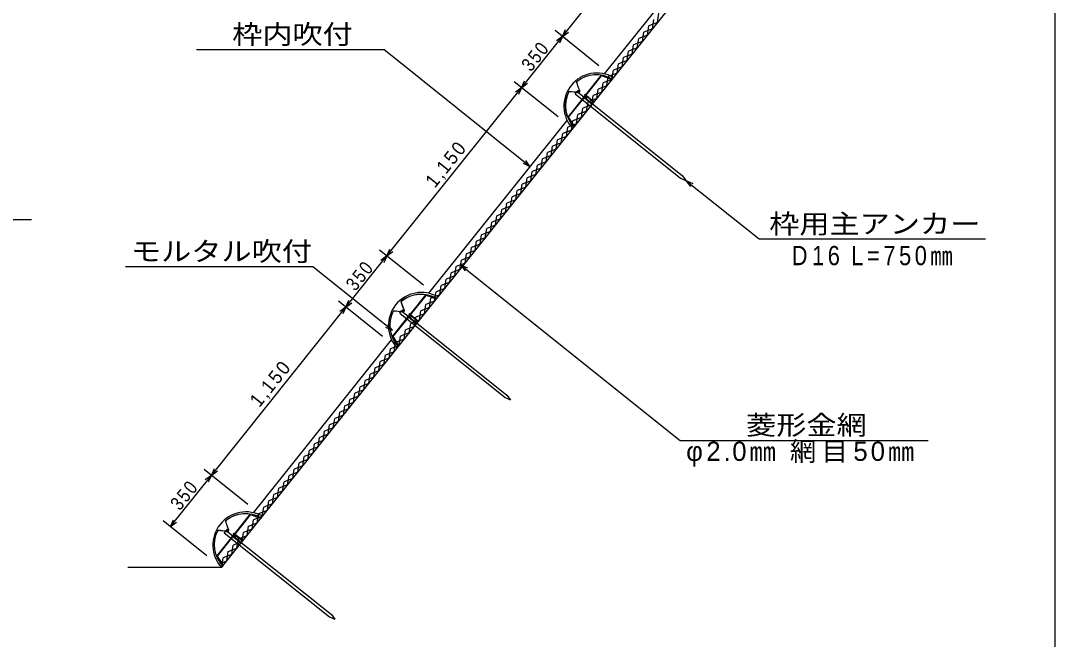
# Model space of a CAD drawing. Units: millimetres at full size, sheet at 1:20; details may follow other scales. Extents: x -7610 to 7610, y -5340 to 5340.
# Drawn here: x 2087 to 7610, y -1000 to 2302 of the extents above; entities that cross this region are included whole.
import ezdxf
from ezdxf.enums import TextEntityAlignment as Align

# ---------------------------------------------------------------- set-up
doc = ezdxf.new("R2010")
doc.units = ezdxf.units.MM
doc.header["$LTSCALE"] = 20
for name, color, linetype in [('0-7_名称', 7, 'Continuous'), ('1-0_法面', 3, 'Continuous'), ('1-1_法枠', 5, 'Continuous'), ('1-3_鉄筋', 2, 'Continuous'), ('1-4_菱形金網', 4, 'Continuous'), ('1-6_主アンカー', 2, 'Continuous'), ('1-7_寸法', 7, 'Continuous'), ('1-8_名称', 7, 'Continuous'), ('3-0', 2, 'Continuous')]:
    doc.layers.add(name, color=color, linetype=linetype)
doc.layers.add('1-2_ｅフレーム', color=1, linetype='Continuous', lineweight=18)
doc.layers.add('1-5_鉄筋受', color=3, linetype='Continuous', lineweight=18)
doc.styles.add('HGPｺﾞｼｯｸE', font='')
doc.styles.get('HGPｺﾞｼｯｸE').set_extended_font_data('HGPｺﾞｼｯｸE')

msp = doc.modelspace()

# ---------------------------------------------------------------- linework, layer by layer
at = {"layer": '0-7_名称'}
msp.add_line((819.35, 1241.69), (2144.35, 1241.69), dxfattribs=at)
at = {"layer": '1-0_法面'}
for p, q in [((3159.51, -616.37), (6282.98, 3287.97)), ((5203.46, 2018.61), (5941.32, 2940.93)), ((4266.42, 847.31), (5004.28, 1769.63)), ((3329.38, -324), (4067.23, 598.33)), ((3159.51, -616.37), (2659.51, -616.37))]:
    msp.add_line(p, q, dxfattribs=at)
at = {"layer": '1-1_法枠'}
for centre in [(5164.06, 1845.97), (4227.02, 674.66), (3289.98, -496.64)]:
    msp.add_arc(centre, 177.08, 60.13741, 222.54259, dxfattribs=at)
at = {"layer": '1-2_ｅフレーム'}
for p, q in [((5246.02, 1991.76), (5244.57, 1989.95)), ((5039.85, 1734.05), (5041.3, 1735.86)), ((4308.98, 820.46), (4307.53, 818.64)), ((4102.81, 562.74), (4104.26, 564.56)), ((3371.94, -350.85), (3370.49, -352.66)), ((3165.77, -608.56), (3167.22, -606.74))]:
    msp.add_line(p, q, dxfattribs=at)
for centre, radius, start, end in [((5160.79, 1849.62), 165.74, 59.05283, 129.33034), ((5160.79, 1849.65), 163.41, 59.15679, 128.77574), ((5058.91, 1973.94), 5, 129.1667, 197.50855), ((5309.56, 2042.09), 264.74, 195.25451, 204.93687), ((5067.23, 1971.41), 10.42, 147.3134, 178.80341), ((5293.42, 2035.76), 245.15, 195.166, 205.14963), ((5159.82, 1848.4), 165.74, 153.34966, 223.62717), ((5159.79, 1848.39), 163.41, 153.90426, 223.52321), ((5016.17, 1920.51), 5, 85.17145, 153.5133), ((5017.54, 1918.08), 5, 85.17163, 154.07155), ((5004.7, 1661.02), 264.74, 77.74313, 87.42549), ((5007.32, 1678.15), 245.15, 77.53037, 87.514), ((5062.97, 1926.84), 9.71, 253.80676, 28.87324), ((5062.97, 1926.84), 7.41, 253.80676, 28.87324), ((4223.75, 678.31), 165.74, 59.05283, 129.33034), ((4223.75, 678.34), 163.41, 59.15679, 128.77574), ((4121.87, 802.64), 5, 129.1667, 197.50855), ((4372.51, 870.79), 264.74, 195.25451, 204.93687), ((4130.19, 800.11), 10.42, 147.3134, 178.80341), ((4356.38, 864.46), 245.15, 195.166, 205.14963), ((4222.78, 677.1), 165.74, 153.34966, 223.62717), ((4222.75, 677.09), 163.41, 153.90426, 223.52321), ((4079.12, 749.21), 5, 85.17145, 153.5133), ((4080.49, 746.78), 5, 85.17163, 154.07155), ((4067.65, 489.71), 264.74, 77.74313, 87.42549), ((4070.28, 506.85), 245.15, 77.53037, 87.514), ((4125.92, 755.54), 9.71, 253.80676, 28.87324), ((4125.92, 755.54), 7.41, 253.80676, 28.87324), ((3286.71, -492.99), 165.74, 59.05283, 129.33034), ((3286.71, -492.96), 163.41, 59.15679, 128.77574), ((3184.83, -368.67), 5, 129.1667, 197.50855), ((3435.47, -300.52), 264.74, 195.25451, 204.93687), ((3193.14, -371.19), 10.42, 147.3134, 178.80341), ((3419.33, -306.84), 245.15, 195.166, 205.14963), ((3285.73, -494.21), 165.74, 153.34966, 223.62717), ((3285.71, -494.21), 163.41, 153.90426, 223.52321), ((3142.08, -422.1), 5, 85.17145, 153.5133), ((3143.45, -424.52), 5, 85.17163, 154.07155), ((3130.61, -681.59), 264.74, 77.74313, 87.42549), ((3133.24, -664.46), 245.15, 77.53037, 87.514), ((3188.88, -415.76), 9.71, 253.80676, 28.87324), ((3188.88, -415.76), 7.41, 253.80676, 28.87324)]:
    msp.add_arc(centre, radius, start, end, dxfattribs=at)
at = {"layer": '1-3_鉄筋'}
for p, q in [((5061.64, 1921.5), (5060.87, 1928.41)), ((5061.64, 1921.5), (5060.87, 1928.41)), ((5063.77, 1920.47), (5062.72, 1929.89)), ((5063.77, 1920.47), (5062.72, 1929.89)), ((5065.78, 1920.45), (5064.68, 1930.35)), ((5065.78, 1920.45), (5064.68, 1930.35)), ((5067.7, 1921.26), (5066.74, 1929.98)), ((5067.7, 1921.26), (5066.74, 1929.98)), ((5069.47, 1923.49), (5068.95, 1928.19)), ((5069.47, 1923.49), (5068.95, 1928.19)), ((5099.03, 1892.86), (5098.87, 1894.28)), ((5101.39, 1889.78), (5100.49, 1897.81)), ((5103.47, 1889.14), (5102.39, 1898.89)), ((5105.46, 1889.38), (5104.38, 1899.09)), ((5107.34, 1890.52), (5106.47, 1898.39)), ((4124.6, 750.2), (4123.83, 757.11)), ((4124.6, 750.2), (4123.83, 757.11)), ((4126.72, 749.16), (4125.68, 758.59)), ((4126.72, 749.16), (4125.68, 758.59)), ((4128.74, 749.14), (4127.64, 759.05)), ((4128.74, 749.14), (4127.64, 759.05)), ((4130.66, 749.96), (4129.69, 758.67)), ((4130.66, 749.96), (4129.69, 758.67)), ((4132.43, 752.19), (4131.9, 756.89)), ((4132.43, 752.19), (4131.9, 756.89)), ((4161.99, 721.56), (4161.83, 722.98)), ((4164.34, 718.48), (4163.45, 726.5)), ((4166.43, 717.83), (4165.34, 727.59)), ((4168.41, 718.07), (4167.33, 727.79)), ((4170.3, 719.22), (4169.42, 727.09)), ((3187.55, -421.1), (3186.79, -414.19)), ((3187.55, -421.1), (3186.79, -414.19)), ((3189.68, -422.14), (3188.64, -412.72)), ((3189.68, -422.14), (3188.64, -412.72)), ((3191.7, -422.16), (3190.6, -412.25)), ((3191.7, -422.16), (3190.6, -412.25)), ((3193.62, -421.34), (3192.65, -412.63)), ((3193.62, -421.34), (3192.65, -412.63)), ((3195.38, -419.11), (3194.86, -414.42)), ((3195.38, -419.11), (3194.86, -414.42)), ((3224.95, -449.74), (3224.79, -448.32)), ((3227.3, -452.83), (3226.41, -444.8)), ((3229.38, -453.47), (3228.3, -443.71)), ((3231.37, -453.23), (3230.29, -443.51)), ((3233.26, -452.09), (3232.38, -444.21))]:
    msp.add_line(p, q, dxfattribs=at)
for centre in [(5064.83, 1925.35), (5103.87, 1894.12), (4127.78, 754.05), (4166.83, 722.82), (3190.74, -417.25), (3229.79, -448.49)]:
    msp.add_circle(centre, 5, dxfattribs=at)
at = {"layer": '1-4_菱形金網'}
for p, q in [((5486.92, 2292.9), (5494.45, 2342.33)), ((5432.82, 2225.27), (5440.35, 2274.7)), ((5486.92, 2292.9), (5440.35, 2274.7)), ((5459.87, 2259.08), (5467.4, 2308.51)), ((5432.82, 2225.27), (5386.25, 2207.08)), ((5405.77, 2191.46), (5413.3, 2240.89)), ((5459.87, 2259.08), (5413.3, 2240.89)), ((5378.72, 2157.65), (5332.15, 2139.45)), ((5351.67, 2123.83), (5359.2, 2173.26)), ((5405.77, 2191.46), (5359.2, 2173.26)), ((5378.72, 2157.65), (5386.25, 2207.08)), ((5297.57, 2056.21), (5305.1, 2105.64)), ((5351.68, 2123.83), (5305.1, 2105.64)), ((5324.62, 2090.02), (5332.15, 2139.45)), ((5297.58, 2056.21), (5251, 2038.01)), ((5270.52, 2022.4), (5278.05, 2071.83)), ((5324.63, 2090.02), (5278.05, 2071.83)), ((5243.48, 1988.58), (5196.9, 1970.39)), ((5216.43, 1954.77), (5223.95, 2004.2)), ((5270.53, 2022.4), (5223.95, 2004.2)), ((5243.48, 1988.58), (5251, 2038.01)), ((5162.33, 1887.15), (5169.85, 1936.58)), ((5216.43, 1954.77), (5169.85, 1936.58)), ((5189.38, 1920.96), (5196.9, 1970.39)), ((5162.33, 1887.15), (5115.75, 1868.95)), ((5135.28, 1853.33), (5142.8, 1902.76)), ((5189.38, 1920.96), (5142.8, 1902.76)), ((5081.18, 1785.71), (5088.7, 1835.14)), ((5135.28, 1853.34), (5088.7, 1835.14)), ((5108.23, 1819.52), (5115.75, 1868.95)), ((5027.08, 1718.09), (5034.6, 1767.52)), ((5081.18, 1785.71), (5034.6, 1767.52)), ((5054.13, 1751.9), (5061.65, 1801.33)), ((5108.23, 1819.52), (5061.65, 1801.33)), ((5027.08, 1718.09), (4980.5, 1699.89)), ((5000.03, 1684.27), (5007.55, 1733.7)), ((5054.13, 1751.9), (5007.55, 1733.7)), ((4945.93, 1616.65), (4953.45, 1666.08)), ((5000.03, 1684.27), (4953.45, 1666.08)), ((4972.98, 1650.46), (4980.5, 1699.89)), ((4945.93, 1616.65), (4899.35, 1598.45)), ((4918.88, 1582.84), (4926.4, 1632.27)), ((4972.98, 1650.46), (4926.4, 1632.27)), ((4891.83, 1549.02), (4845.25, 1530.83)), ((4864.78, 1515.21), (4872.3, 1564.64)), ((4918.88, 1582.84), (4872.3, 1564.64)), ((4891.83, 1549.02), (4899.35, 1598.45)), ((4810.68, 1447.59), (4818.2, 1497.02)), ((4864.78, 1515.21), (4818.2, 1497.02)), ((4837.73, 1481.4), (4845.25, 1530.83)), ((4810.68, 1447.59), (4764.1, 1429.39)), ((4783.63, 1413.77), (4791.15, 1463.2)), ((4837.73, 1481.4), (4791.15, 1463.2)), ((4729.53, 1346.15), (4737.05, 1395.58)), ((4783.63, 1413.77), (4737.05, 1395.58)), ((4756.58, 1379.96), (4764.1, 1429.39)), ((4675.43, 1278.52), (4682.96, 1327.95)), ((4729.53, 1346.15), (4682.95, 1327.95)), ((4702.48, 1312.34), (4710, 1361.77)), ((4756.58, 1379.96), (4710, 1361.77)), ((4675.43, 1278.52), (4628.85, 1260.33)), ((4648.38, 1244.71), (4655.91, 1294.14)), ((4702.48, 1312.34), (4655.9, 1294.14)), ((4594.28, 1177.09), (4601.81, 1226.52)), ((4648.38, 1244.71), (4601.8, 1226.52)), ((4621.33, 1210.9), (4628.86, 1260.33)), ((4594.28, 1177.09), (4547.71, 1158.89)), ((4567.23, 1143.27), (4574.76, 1192.7)), ((4621.33, 1210.9), (4574.76, 1192.7)), ((4540.18, 1109.46), (4493.61, 1091.27)), ((4513.13, 1075.65), (4520.66, 1125.08)), ((4567.23, 1143.27), (4520.66, 1125.08)), ((4540.18, 1109.46), (4547.71, 1158.89)), ((4459.03, 1008.02), (4466.56, 1057.45)), ((4513.13, 1075.65), (4466.56, 1057.45)), ((4486.08, 1041.84), (4493.61, 1091.27)), ((4459.03, 1008.02), (4412.46, 989.83)), ((4431.98, 974.21), (4439.51, 1023.64)), ((4486.08, 1041.84), (4439.51, 1023.64)), ((4404.93, 940.4), (4358.36, 922.2)), ((4377.88, 906.59), (4385.41, 956.02)), ((4431.98, 974.21), (4385.41, 956.02)), ((4404.93, 940.4), (4412.46, 989.83)), ((4323.78, 838.96), (4331.31, 888.39)), ((4377.88, 906.59), (4331.31, 888.39)), ((4350.83, 872.77), (4358.36, 922.2)), ((4323.78, 838.96), (4277.21, 820.77)), ((4296.73, 805.15), (4304.26, 854.58)), ((4350.83, 872.78), (4304.26, 854.58)), ((4242.63, 737.53), (4250.16, 786.96)), ((4296.73, 805.15), (4250.16, 786.96)), ((4269.68, 771.34), (4277.21, 820.77)), ((4188.53, 669.9), (4196.06, 719.33)), ((4242.63, 737.53), (4196.06, 719.33)), ((4215.58, 703.71), (4223.11, 753.14)), ((4269.68, 771.34), (4223.11, 753.14)), ((4188.53, 669.9), (4141.96, 651.71)), ((4161.48, 636.09), (4169.01, 685.52)), ((4215.58, 703.71), (4169.01, 685.52)), ((4107.38, 568.46), (4114.91, 617.89)), ((4161.48, 636.09), (4114.91, 617.89)), ((4134.43, 602.28), (4141.96, 651.71)), ((4107.38, 568.46), (4060.81, 550.27)), ((4080.33, 534.65), (4087.86, 584.08)), ((4134.43, 602.28), (4087.86, 584.08)), ((4053.28, 500.84), (4006.71, 482.64)), ((4026.23, 467.03), (4033.76, 516.46)), ((4080.33, 534.65), (4033.76, 516.46)), ((4053.28, 500.84), (4060.81, 550.27)), ((3972.13, 399.4), (3979.66, 448.83)), ((4026.23, 467.03), (3979.66, 448.83)), ((3999.18, 433.21), (4006.71, 482.64)), ((3972.13, 399.4), (3925.56, 381.21)), ((3945.08, 365.59), (3952.61, 415.02)), ((3999.18, 433.21), (3952.61, 415.02)), ((3918.03, 331.78), (3871.46, 313.58)), ((3890.98, 297.96), (3898.51, 347.39)), ((3945.08, 365.59), (3898.51, 347.39)), ((3918.03, 331.78), (3925.56, 381.21)), ((3836.88, 230.34), (3844.41, 279.77)), ((3890.98, 297.96), (3844.41, 279.77)), ((3863.93, 264.15), (3871.46, 313.58)), ((3836.88, 230.34), (3790.31, 212.14)), ((3809.83, 196.53), (3817.36, 245.96)), ((3863.93, 264.15), (3817.36, 245.96)), ((3755.73, 128.9), (3763.26, 178.33)), ((3809.83, 196.53), (3763.26, 178.33)), ((3782.78, 162.71), (3790.31, 212.14)), ((3701.63, 61.28), (3709.16, 110.71)), ((3755.73, 128.9), (3709.16, 110.71)), ((3728.68, 95.09), (3736.21, 144.52)), ((3782.78, 162.71), (3736.21, 144.52)), ((3701.63, 61.28), (3655.06, 43.08)), ((3674.58, 27.46), (3682.11, 76.89)), ((3728.68, 95.09), (3682.11, 76.89)), ((3620.48, -40.16), (3628.01, 9.27)), ((3674.58, 27.46), (3628.01, 9.27)), ((3647.53, -6.35), (3655.06, 43.08)), ((3620.48, -40.16), (3573.91, -58.36)), ((3593.43, -73.97), (3600.96, -24.54)), ((3647.53, -6.35), (3600.96, -24.54)), ((3566.38, -107.78), (3519.81, -125.98)), ((3539.33, -141.6), (3546.86, -92.17)), ((3593.43, -73.97), (3546.86, -92.17)), ((3566.38, -107.79), (3573.91, -58.36)), ((3485.23, -209.22), (3492.76, -159.79)), ((3539.33, -141.6), (3492.76, -159.79)), ((3512.28, -175.41), (3519.81, -125.98)), ((3485.23, -209.22), (3438.66, -227.42)), ((3458.18, -243.03), (3465.71, -193.6)), ((3512.28, -175.41), (3465.71, -193.6)), ((3404.08, -310.66), (3411.61, -261.23)), ((3458.18, -243.03), (3411.61, -261.23)), ((3431.13, -276.85), (3438.66, -227.42)), ((3377.03, -344.47), (3384.56, -295.04)), ((3431.13, -276.85), (3384.56, -295.04)), ((3322.93, -412.1), (3330.46, -362.67)), ((3377.03, -344.47), (3330.46, -362.67)), ((3268.83, -479.72), (3276.36, -430.29)), ((3322.93, -412.1), (3276.36, -430.29)), ((3268.83, -479.72), (3222.26, -497.92)), ((3214.73, -547.35), (3168.16, -565.54)), ((3214.73, -547.35), (3222.26, -497.92)), ((3144.73, -597.94), (3187.68, -581.16)), ((3160.63, -614.97), (3168.16, -565.54))]:
    msp.add_line(p, q, dxfattribs=at)
for points in [[(3349.98, -378.28), (3357.51, -328.85), (3404.08, -310.66)], [(3295.88, -445.91), (3303.41, -396.48), (3349.98, -378.28)], [(3241.78, -513.53), (3249.31, -464.1), (3295.88, -445.91)], [(3187.68, -581.16), (3195.21, -531.73), (3241.78, -513.53)]]:
    msp.add_lwpolyline(points, dxfattribs=at)
at = {"layer": '1-5_鉄筋受'}
for p, q in [((5186.56, 2011.94), (5102.44, 1906.79)), ((5243.46, 1990.51), (5186.56, 2011.94)), ((5242.04, 1986.78), (5243.46, 1990.51)), ((5007.07, 1787.58), (5091.2, 1892.73)), ((5012.01, 1787.35), (5094.32, 1890.23)), ((5087.29, 1895.86), (5089.79, 1898.98)), ((5137.3, 1855.85), (5087.29, 1895.86)), ((5139.8, 1858.98), (5089.79, 1898.98)), ((5093.7, 1895.86), (5099.94, 1903.66)), ((5098.54, 1909.91), (5096.04, 1906.79)), ((5146.04, 1866.78), (5096.04, 1906.79)), ((5096.82, 1893.36), (5103.07, 1901.17)), ((5148.54, 1869.91), (5098.54, 1909.91)), ((5137.3, 1855.85), (5139.8, 1858.98)), ((5146.04, 1866.78), (5148.54, 1869.91)), ((5040.47, 1736.78), (5007.07, 1787.58)), ((5043.8, 1738.99), (5012.01, 1787.35)), ((5043.8, 1738.99), (5040.47, 1736.78)), ((4249.52, 840.64), (4165.4, 735.49)), ((4306.42, 819.2), (4249.52, 840.64)), ((4304.99, 815.47), (4306.42, 819.2)), ((4070.03, 616.28), (4154.15, 721.43)), ((4074.97, 616.04), (4157.28, 718.93)), ((4150.25, 724.55), (4152.75, 727.68)), ((4200.25, 684.55), (4150.25, 724.55)), ((4202.75, 687.67), (4152.75, 727.68)), ((4156.65, 724.55), (4162.9, 732.36)), ((4161.49, 738.61), (4159, 735.49)), ((4209, 695.48), (4159, 735.49)), ((4159.78, 722.05), (4166.02, 729.86)), ((4211.5, 698.6), (4161.49, 738.61)), ((4200.25, 684.55), (4202.75, 687.67)), ((4209, 695.48), (4211.5, 698.6)), ((4103.43, 565.48), (4070.03, 616.28)), ((4106.76, 567.68), (4074.97, 616.04)), ((4106.76, 567.68), (4103.43, 565.48)), ((3312.48, -330.67), (3228.36, -435.82)), ((3369.37, -352.1), (3312.48, -330.67)), ((3367.95, -355.83), (3369.37, -352.1)), ((3219.61, -446.75), (3225.86, -438.94)), ((3224.45, -432.69), (3221.95, -435.82)), ((3271.96, -475.82), (3221.95, -435.82)), ((3222.73, -449.25), (3228.98, -441.44)), ((3274.46, -472.7), (3224.45, -432.69)), ((3132.99, -555.03), (3217.11, -449.87)), ((3137.92, -555.26), (3220.23, -452.37)), ((3213.21, -446.75), (3215.71, -443.63)), ((3263.21, -486.75), (3213.21, -446.75)), ((3265.71, -483.63), (3215.71, -443.63)), ((3263.21, -486.75), (3265.71, -483.63)), ((3271.96, -475.82), (3274.46, -472.7)), ((3166.39, -605.83), (3132.99, -555.03)), ((3169.72, -603.62), (3137.92, -555.26)), ((3169.72, -603.62), (3166.39, -605.83))]:
    msp.add_line(p, q, dxfattribs=at)
for points in [[(5242.04, 1986.77), (5187.88, 2007.18), (5105.56, 1904.29)], [(4304.99, 815.47), (4250.83, 835.88), (4168.52, 732.99)], [(3367.95, -355.83), (3313.79, -335.43), (3231.48, -438.32)]]:
    msp.add_lwpolyline(points, dxfattribs=at)
at = {"layer": '1-6_主アンカー'}
for p, q in [((5047.74, 1912.13), (5057.74, 1924.63)), ((5047.74, 1912.13), (5610.08, 1462.26)), ((5057.74, 1924.63), (5620.07, 1474.75)), ((5610.08, 1462.26), (5638.39, 1449.85)), ((5620.07, 1474.75), (5638.39, 1449.85)), ((4110.7, 740.83), (4120.69, 753.32)), ((4110.7, 740.83), (4673.03, 290.96)), ((4120.69, 753.32), (4683.03, 303.45)), ((4673.03, 290.96), (4701.35, 278.55)), ((4683.03, 303.45), (4701.35, 278.55)), ((3173.66, -430.48), (3183.65, -417.98)), ((3173.66, -430.48), (3735.99, -880.35)), ((3183.65, -417.98), (3745.99, -867.85)), ((3735.99, -880.35), (3764.3, -892.75)), ((3745.99, -867.85), (3764.3, -892.75))]:
    msp.add_line(p, q, dxfattribs=at)
at = {"layer": '1-7_寸法'}
for p, q in [((5174.15, 2062.01), (4939.89, 2249.41)), ((4978.93, 2218.18), (4946.71, 2194.48)), ((4978.93, 2218.18), (4962.88, 2181.54)), ((4978.93, 2218.18), (4994.98, 2254.82)), ((4978.93, 2218.18), (5011.15, 2241.88)), ((4955.5, 1788.7), (4721.24, 1976.11)), ((4760.29, 1944.88), (4728.07, 1921.17)), ((4760.29, 1944.88), (4744.24, 1908.24)), ((4760.29, 1944.88), (4776.34, 1981.51)), ((4760.29, 1944.88), (4792.51, 1968.58)), ((4237.11, 890.7), (4002.84, 1078.11)), ((4041.89, 1046.88), (4057.94, 1083.51)), ((4041.89, 1046.88), (4074.11, 1070.58)), ((4041.89, 1046.88), (4009.67, 1023.17)), ((4041.89, 1046.88), (4025.84, 1010.24)), ((3104.85, -124.43), (3823.25, 773.57)), ((4018.46, 617.4), (3784.2, 804.81)), ((3823.25, 773.57), (3791.02, 749.87)), ((3823.25, 773.57), (3807.19, 736.93)), ((3823.25, 773.57), (3839.3, 810.21)), ((3823.25, 773.57), (3855.47, 797.28)), ((3300.06, -280.6), (3065.8, -93.19)), ((3104.85, -124.43), (3120.9, -87.79)), ((3104.85, -124.43), (3137.07, -100.72)), ((2886.2, -397.73), (3104.85, -124.43)), ((3104.85, -124.43), (3072.63, -148.13)), ((3104.85, -124.43), (3088.79, -161.06)), ((3081.42, -553.9), (2847.16, -366.5)), ((2886.2, -397.73), (2902.25, -361.09)), ((2886.2, -397.73), (2918.42, -374.03))]:
    msp.add_line(p, q, dxfattribs=at)
msp.add_lwpolyline([(3823.25, 773.57), (4041.89, 1046.88), (4760.29, 1944.88), (4978.93, 2218.18), (5697.33, 3116.18), (5915.97, 3389.48)], dxfattribs=at)
at = {"layer": '1-8_名称'}
for p, q in [((3026.27, 2147.9), (4026.27, 2147.9)), ((4807.14, 1523.21), (4026.27, 2147.9)), ((4807.14, 1523.21), (4783.44, 1555.43)), ((4807.14, 1523.21), (4770.5, 1539.26)), ((5638.39, 1449.85), (6028.82, 1137.51)), ((5638.39, 1449.85), (5675.03, 1433.8)), ((5638.39, 1449.85), (5662.09, 1417.63)), ((6028.82, 1137.51), (7237.1, 1137.51)), ((4435.74, 998.93), (5607.04, 61.88)), ((4435.74, 998.93), (4472.38, 982.87)), ((4435.74, 998.93), (4459.44, 966.71)), ((3646.17, 989.2), (2646.17, 989.2)), ((4072.61, 648.05), (3646.17, 989.2)), ((4072.61, 648.05), (4035.98, 664.1)), ((4072.61, 648.05), (4048.91, 680.27)), ((5607.04, 61.88), (6932.04, 61.88))]:
    msp.add_line(p, q, dxfattribs=at)
at = {"layer": '3-0', "color": 1}
msp.add_lwpolyline([(-7610, 5340), (-7610, -5340), (7610, -5340), (7610, 5340)], dxfattribs=at)

# ---------------------------------------------------------------- texts
at = {"layer": '1-7_寸法', "color": 3, "char_height": 73.31, "attachment_point": 7, "rotation": 51.34, "style": 'HGPｺﾞｼｯｸE'}
for s, insert in [('\\T1.21;\\W0.85;350', (4811.82, 2025.31)), ('\\T1.22;\\W0.95;1,150', (4308.95, 1396.71)), ('\\T1.21;\\W0.85;350', (3874.78, 854)), ('\\T1.22;\\W0.95;1,150', (3371.9, 225.4)), ('\\T1.21;\\W0.85;350', (2937.74, -317.3))]:
    msp.add_mtext(s, dxfattribs=dict(at, insert=insert))
at = {"layer": '1-8_名称', "color": 2, "style": 'HGPｺﾞｼｯｸE', "width": 1.15}
for s, p in [('枠内吹付', (3216.27, 2147.9)), ('枠用主アンカー', (6082.96, 1135.98)), ('モルタル吹付', (2676.17, 989.2)), ('菱形金網', (5959.54, 61.88))]:
    msp.add_text(s, height=102.6, dxfattribs=at).set_placement(p, align=Align.BOTTOM_LEFT)
at = {"layer": '1-8_名称', "color": 2, "char_height": 102.6, "attachment_point": 7, "style": 'HGPｺﾞｼｯｸE'}
for s, insert in [('\\T1.29;\\W0.85;D16\\~L=750㎜', (6202.96, 995.98)), ('\\T1.21;φ2.0㎜\\~網目50㎜', (5639.54, -78.12))]:
    msp.add_mtext(s, dxfattribs=dict(at, insert=insert))

doc.saveas('drawing.dxf')
